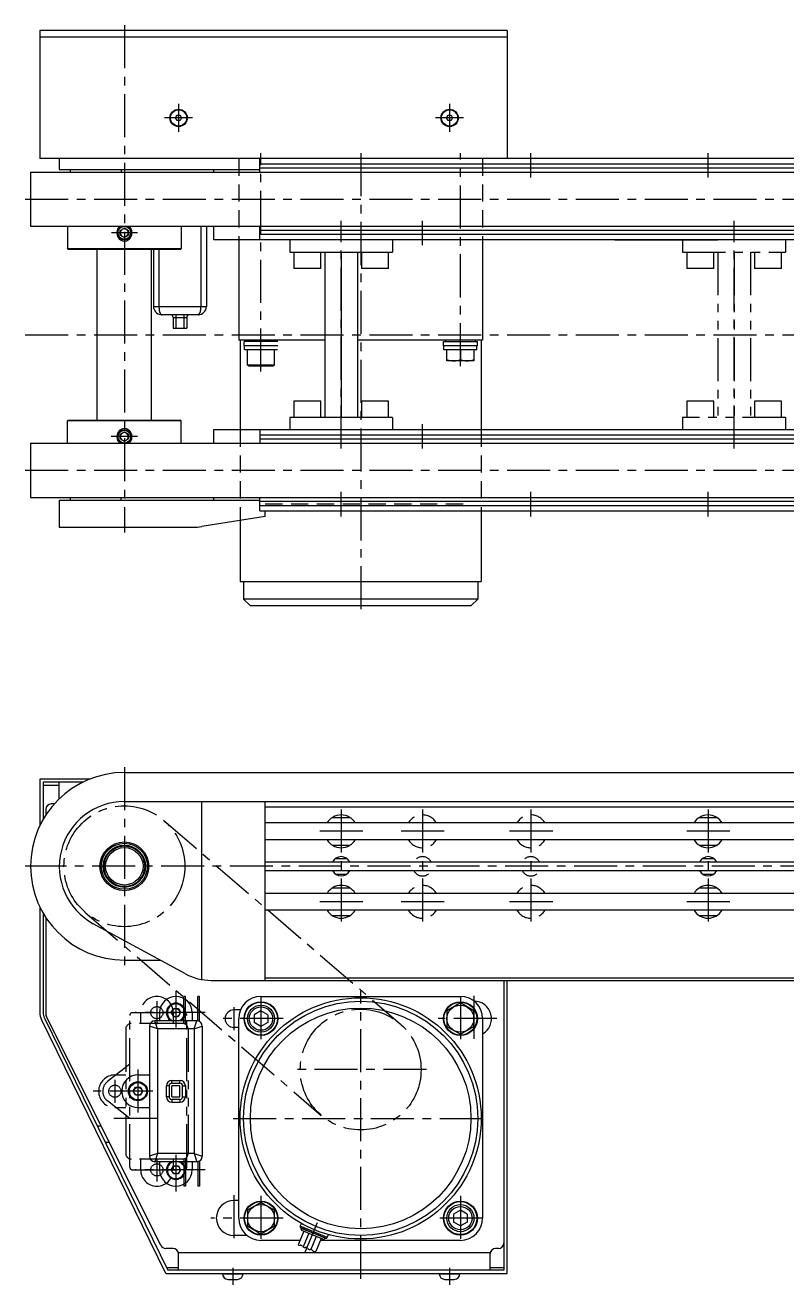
# Model space of a CAD drawing. Extents: x -2 to 840, y -8 to 507.
# Drawn here: x 315.3 to 596.3, y 42.6 to 507.3 of the extents above; entities that cross this region are included whole.
import ezdxf

# ---------------------------------------------------------------- set-up
doc = ezdxf.new("R2010")
doc.units = 0
doc.header["$LTSCALE"] = 0.5
for name, pattern in [('CENTER', [50.8, 31.75, -6.35, 6.35, -6.35]), ('DASHED', [19.05, 12.7, -6.35]), ('PHANTOM', [63.5, 31.75, -6.35, 6.35, -6.35, 6.35, -6.35])]:
    doc.linetypes.add(name, pattern=pattern)
for name, color, linetype in [('MSM_CENTER', 1, 'CENTER'), ('MSM_CONTINUOUS', 7, 'CONTINUOUS'), ('MSM_DASHED', 4, 'DASHED'), ('MSM_IMAGINARY', 6, 'PHANTOM'), ('MSM_NARROW', 5, 'CONTINUOUS')]:
    doc.layers.add(name, color=color, linetype=linetype)

msp = doc.modelspace()

# ---------------------------------------------------------------- linework, layer by layer
at = {"layer": 'MSM_CENTER'}
for p, q in [((351.87, 507.29), (351.87, 320.09)), ((371.87, 478.29), (371.87, 467.89)), ((471.87, 478.29), (471.87, 467.89)), ((377.07, 473.09), (366.67, 473.09)), ((477.07, 473.09), (466.67, 473.09)), ((402.27, 379.49), (402.27, 460.09)), ((439.07, 460.09), (439.07, 291.09)), ((475.87, 381.49), (475.87, 460.09)), ((501.87, 451.09), (501.87, 460.09)), ((567.27, 451.09), (567.27, 460.09)), ((315.27, 443.09), (838.47, 443.09)), ((431.87, 351.09), (431.87, 435.09)), ((461.87, 426.09), (461.87, 435.09)), ((576.87, 351.09), (576.87, 435.09)), ((356.68, 430.69), (347.07, 430.69)), ((315.27, 393.09), (840.12, 393.09)), ((461.87, 351.09), (461.87, 360.09)), ((356.67, 355.49), (347.06, 355.49)), ((315.27, 343.09), (838.47, 343.09)), ((431.87, 326.09), (431.87, 335.09)), ((501.87, 326.09), (501.87, 335.09)), ((567.27, 326.09), (567.27, 335.09)), ((351.87, 233.59), (351.87, 160.39)), ((366.4, 213.88), (453.6, 138.88)), ((431.87, 217.94), (431.87, 175.84)), ((461.87, 217.94), (461.87, 175.84)), ((501.87, 217.94), (501.87, 175.84)), ((567.27, 217.94), (567.27, 175.84)), ((439.92, 209.89), (423.82, 209.89)), ((469.92, 209.89), (453.82, 209.89)), ((509.92, 209.89), (493.82, 209.89)), ((575.32, 209.89), (559.22, 209.89)), ((838.47, 196.99), (315.27, 196.99)), ((439.92, 183.89), (423.82, 183.89)), ((469.92, 183.89), (453.82, 183.89)), ((509.92, 183.89), (493.82, 183.89)), ((575.32, 183.89), (559.22, 183.89)), ((337.34, 180.09), (424.54, 105.09)), ((370.88, 150.99), (370.88, 137.49)), ((402.27, 149.04), (402.27, 132.54)), ((439.07, 44.79), (439.07, 150.99)), ((475.87, 149.04), (475.87, 132.54)), ((480.84, 149.21), (480.84, 132.31)), ((363.88, 147.24), (363.88, 138.74)), ((392.3, 144.98), (392.3, 136.53)), ((381.63, 142.99), (355.88, 142.99)), ((410.52, 140.79), (387.05, 140.79)), ((489.34, 140.79), (467.62, 140.79)), ((356.88, 121.99), (356.88, 105.99)), ((463.35, 121.99), (414.79, 121.99)), ((348.38, 118.24), (348.38, 109.74)), ((362.38, 113.99), (340.38, 113.99)), ((363.87, 103.99), (347.87, 103.99)), ((392.07, 103.99), (486.07, 103.99)), ((363.88, 89.24), (363.88, 80.74)), ((370.88, 90.49), (370.88, 76.99)), ((381.63, 84.99), (355.88, 84.99)), ((392.3, 75.67), (392.3, 58.77)), ((402.27, 75.44), (402.27, 58.94)), ((475.87, 75.44), (475.87, 58.94)), ((410.52, 67.19), (383.8, 67.19)), ((418.51, 54.34), (423.14, 65.53)), ((484.12, 67.19), (467.62, 67.19)), ((391.87, 48.79), (391.87, 42.59)), ((471.87, 48.79), (471.87, 42.59))]:
    msp.add_line(p, q, dxfattribs=at)
for centre in [(351.87, 196.99), (439.07, 121.99)]:
    msp.add_circle(centre, 22.28, dxfattribs=at)
at = {"layer": 'MSM_CONTINUOUS'}
for p, q in [((493.07, 505.29), (320.67, 505.29)), ((320.67, 505.29), (320.67, 458.09)), ((493.07, 502.89), (320.67, 502.89)), ((493.07, 505.29), (493.07, 458.09)), ((370.75, 473.09), (371.32, 474.09)), ((371.32, 474.09), (372.42, 474.09)), ((372.42, 474.09), (373, 473.09)), ((470.75, 473.09), (471.32, 474.09)), ((471.32, 474.09), (472.42, 474.09)), ((472.42, 474.09), (473, 473.09)), ((371.32, 472.09), (370.75, 473.09)), ((372.42, 472.09), (371.32, 472.09)), ((373, 473.09), (372.42, 472.09)), ((471.32, 472.09), (470.75, 473.09)), ((472.42, 472.09), (471.32, 472.09)), ((473, 473.09), (472.42, 472.09)), ((746.87, 458.09), (320.67, 458.09)), ((327.87, 458.09), (327.87, 454.09)), ((401.87, 453.09), (401.87, 458.09)), ((401.87, 456.09), (746.87, 456.09)), ((317.27, 453.09), (836.47, 453.09)), ((317.27, 453.09), (317.27, 433.09)), ((327.87, 454.09), (401.87, 454.09)), ((331.87, 454.09), (331.87, 453.09)), ((350.74, 454.09), (350.74, 453.09)), ((384.87, 453.09), (384.87, 454.09)), ((746.87, 454.59), (401.87, 454.59)), ((317.27, 433.09), (836.47, 433.09)), ((330.87, 433.09), (330.87, 424.89)), ((350.37, 431.56), (351.87, 432.42)), ((351.87, 432.42), (353.37, 431.56)), ((372.87, 433.09), (372.87, 424.89)), ((380.12, 433.09), (380.12, 403.49)), ((382.12, 433.09), (382.12, 403.49)), ((384.87, 428.09), (384.87, 433.09)), ((401.87, 428.09), (401.87, 433.09)), ((350.37, 429.83), (350.37, 431.56)), ((351.87, 428.96), (350.37, 429.83)), ((353.37, 429.83), (351.87, 428.96)), ((353.37, 431.56), (353.37, 429.83)), ((759.87, 428.09), (384.87, 428.09)), ((394.07, 428.09), (394.07, 391.09)), ((746.87, 431.59), (401.87, 431.59)), ((746.87, 430.09), (401.87, 430.09)), ((412.87, 428.09), (412.87, 423.59)), ((450.87, 428.09), (450.87, 423.59)), ((484.07, 428.09), (484.07, 391.09)), ((330.87, 424.89), (372.87, 424.89)), ((331.07, 424.69), (330.87, 424.89)), ((331.07, 424.69), (372.67, 424.69)), ((341.87, 361.49), (341.87, 424.69)), ((361.87, 361.49), (361.87, 424.69)), ((362.62, 424.69), (362.62, 403.49)), ((364.62, 424.69), (364.62, 403.49)), ((372.67, 424.69), (372.87, 424.89)), ((412.87, 423.59), (450.87, 423.59)), ((414.37, 423.59), (414.37, 417.59)), ((424.37, 417.59), (424.37, 423.59)), ((425.87, 423.59), (425.87, 362.59)), ((431.87, 423.59), (431.87, 362.59)), ((437.87, 423.59), (437.87, 362.59)), ((439.37, 423.59), (439.37, 417.59)), ((449.37, 417.59), (449.37, 423.59)), ((424.37, 417.59), (414.37, 417.59)), ((449.37, 417.59), (439.37, 417.59)), ((362.62, 403.49), (382.12, 403.49)), ((379.12, 400.49), (365.62, 400.49)), ((370.87, 400.49), (370.87, 395.49)), ((373.87, 400.49), (373.87, 395.49)), ((369.87, 399.49), (369.87, 395.49)), ((369.87, 399.49), (374.87, 399.49)), ((369.87, 395.49), (374.87, 395.49)), ((374.87, 399.49), (374.87, 395.49)), ((425.87, 391.09), (394.07, 391.09)), ((394.57, 391.09), (394.57, 358.09)), ((408.52, 390.59), (396.02, 390.59)), ((396.02, 388.99), (396.02, 390.59)), ((396.77, 391.09), (396.77, 390.59)), ((407.77, 391.09), (407.77, 390.59)), ((484.07, 391.09), (437.87, 391.09)), ((469.62, 390.59), (482.12, 390.59)), ((469.62, 388.99), (469.62, 390.59)), ((470.37, 391.09), (470.37, 390.59)), ((481.37, 391.09), (481.37, 390.59)), ((482.12, 388.99), (482.12, 390.59)), ((483.57, 391.09), (483.57, 358.09)), ((408.52, 388.99), (396.02, 388.99)), ((396.17, 387.49), (396.17, 388.99)), ((408.37, 387.49), (396.17, 387.49)), ((397.27, 381.89), (397.27, 387.49)), ((407.27, 381.89), (407.27, 387.49)), ((482.12, 388.99), (469.62, 388.99)), ((469.77, 387.49), (469.77, 388.99)), ((481.97, 387.49), (469.77, 387.49)), ((470.87, 383.49), (470.87, 387.49)), ((475.87, 387.49), (475.87, 383.94)), ((480.87, 387.49), (480.87, 383.49)), ((481.97, 387.49), (481.97, 388.99)), ((407.27, 381.89), (397.27, 381.89)), ((397.96, 381.49), (397.27, 381.89)), ((406.58, 381.49), (397.96, 381.49)), ((406.58, 381.49), (407.27, 381.89)), ((480.87, 383.49), (470.87, 383.49)), ((414.37, 368.59), (414.37, 362.59)), ((424.37, 368.59), (414.37, 368.59)), ((424.37, 362.59), (424.37, 368.59)), ((439.37, 368.59), (439.37, 362.59)), ((449.37, 368.59), (439.37, 368.59)), ((449.37, 362.59), (449.37, 368.59)), ((412.87, 362.59), (412.87, 358.09)), ((450.87, 362.59), (412.87, 362.59)), ((450.87, 362.59), (450.87, 358.09)), ((331.07, 361.49), (330.87, 361.29)), ((330.87, 353.09), (330.87, 361.29)), ((372.87, 361.29), (330.87, 361.29)), ((372.67, 361.49), (331.07, 361.49)), ((372.67, 361.49), (372.87, 361.29)), ((372.87, 353.09), (372.87, 361.29)), ((384.87, 358.09), (759.87, 358.09)), ((384.87, 353.09), (384.87, 358.09)), ((401.87, 358.09), (401.87, 353.09)), ((412.87, 358.09), (450.87, 358.09)), ((350.37, 356.36), (351.87, 357.22)), ((350.37, 354.63), (350.37, 356.36)), ((351.87, 353.76), (350.37, 354.63)), ((351.87, 357.22), (353.37, 356.36)), ((353.37, 354.63), (351.87, 353.76)), ((353.37, 356.36), (353.37, 354.63)), ((746.87, 356.09), (401.87, 356.09)), ((746.87, 354.59), (401.87, 354.59)), ((317.27, 353.09), (836.47, 353.09)), ((317.27, 353.09), (317.27, 333.09)), ((317.27, 333.09), (836.47, 333.09)), ((327.87, 332.09), (401.37, 332.09)), ((327.87, 332.09), (327.87, 322.09)), ((331.87, 333.09), (331.87, 332.09)), ((350.74, 332.09), (350.74, 333.09)), ((384.87, 332.09), (384.87, 333.09)), ((401.37, 332.09), (401.87, 331.59)), ((401.87, 328.09), (401.87, 333.09)), ((746.87, 331.59), (401.87, 331.59)), ((401.87, 330.09), (746.87, 330.09)), ((403.87, 326.09), (380.44, 322.34)), ((401.87, 328.09), (746.87, 328.09)), ((403.87, 326.09), (403.87, 328.09)), ((483.57, 328.09), (483.57, 302.09)), ((327.87, 322.09), (377.28, 322.09)), ((394.57, 324.6), (394.57, 302.09)), ((394.57, 302.09), (483.57, 302.09)), ((395.87, 302.09), (395.87, 295.59)), ((482.27, 302.09), (482.27, 295.59)), ((482.27, 295.59), (395.87, 295.59)), ((395.87, 295.59), (398.37, 293.09)), ((479.77, 293.09), (398.37, 293.09)), ((482.27, 295.59), (479.77, 293.09)), ((339.21, 229.19), (320.67, 229.19)), ((320.67, 229.19), (320.67, 211.94)), ((336.5, 227.99), (321.87, 227.99)), ((321.87, 227.99), (321.87, 214.22)), ((327.87, 221.91), (327.87, 227.99)), ((351.87, 231.59), (801.87, 231.59)), ((327.87, 226.79), (321.87, 226.79)), ((325.87, 219.99), (324.87, 219.99)), ((327.87, 221.99), (327.87, 221.91)), ((351.87, 220.89), (801.87, 220.89)), ((380.44, 155.2), (380.44, 220.89)), ((403.87, 154.89), (403.87, 220.89)), ((403.87, 218.89), (744.87, 218.89)), ((322.87, 217.99), (322.87, 215.86)), ((428.62, 214.99), (435.13, 214.99)), ((564.02, 214.99), (570.53, 214.99)), ((437.07, 212.99), (403.87, 212.99)), ((744.87, 212.99), (437.07, 212.99)), ((572.47, 212.99), (562.08, 212.99)), ((744.87, 206.79), (403.87, 206.79)), ((428.62, 204.79), (435.13, 204.79)), ((572.47, 206.79), (562.08, 206.79)), ((564.02, 204.79), (570.53, 204.79)), ((429.76, 199.84), (433.99, 199.84)), ((565.16, 199.84), (569.39, 199.84)), ((403.87, 198.59), (723.37, 198.59)), ((403.87, 195.39), (723.37, 195.39)), ((429.76, 194.14), (433.99, 194.14)), ((565.16, 194.14), (569.39, 194.14)), ((744.87, 186.99), (403.87, 186.99)), ((428.62, 188.99), (435.13, 188.99)), ((564.02, 188.99), (570.53, 188.99)), ((320.67, 182.03), (320.67, 143.14)), ((321.87, 179.75), (321.87, 143.14)), ((322.87, 178.11), (322.87, 142.46)), ((744.87, 180.79), (403.87, 180.79)), ((428.62, 178.79), (435.13, 178.79)), ((564.02, 178.79), (570.53, 178.79)), ((374.4, 157.32), (340.41, 175.8)), ((351.87, 162.39), (365.08, 162.39)), ((383.96, 154.89), (760.76, 154.89)), ((403.87, 155.89), (744.87, 155.89)), ((491.87, 154.89), (491.87, 47.99)), ((493.07, 46.79), (493.07, 154.89)), ((379.03, 139.95), (379.03, 148.99)), ((379.63, 148.99), (379.03, 148.99)), ((379.63, 139.72), (379.63, 148.99)), ((402.27, 148.99), (475.87, 148.99)), ((369.14, 142.99), (370.01, 144.49)), ((370.01, 144.49), (371.74, 144.49)), ((371.74, 144.49), (372.17, 143.74)), ((475.87, 146.56), (470.87, 143.67)), ((480.87, 143.67), (475.87, 146.56)), ((367.12, 46.79), (321.3, 140.42)), ((322.38, 140.95), (367.87, 47.99)), ((365.32, 57.09), (323.08, 141.56)), ((378.63, 139.99), (363.13, 139.99)), ((364.13, 136.99), (363.13, 139.99)), ((364.88, 142.99), (364.88, 139.99)), ((369.56, 142.27), (369.14, 142.99)), ((370.01, 141.49), (369.58, 142.24)), ((371.74, 141.49), (370.01, 141.49)), ((372.61, 142.99), (371.74, 141.49)), ((372.19, 143.7), (372.61, 142.99)), ((376.88, 142.99), (376.88, 139.99)), ((377.63, 136.99), (378.63, 139.99)), ((379.63, 142.99), (379.03, 142.99)), ((394.73, 144.01), (392.3, 144.01)), ((394.07, 67.19), (394.07, 140.79)), ((402.27, 143.67), (399.77, 142.23)), ((399.77, 142.23), (399.77, 139.34)), ((404.77, 142.23), (402.27, 143.67)), ((404.77, 142.23), (404.77, 139.34)), ((470.87, 143.67), (470.87, 137.9)), ((480.87, 137.9), (480.87, 143.67)), ((484.07, 140.79), (484.07, 67.19)), ((361.13, 137.99), (361.13, 89.99)), ((364.13, 136.99), (361.13, 137.99)), ((364.13, 136.99), (364.13, 90.99)), ((377.63, 136.99), (364.13, 136.99)), ((377.63, 136.99), (380.63, 137.99)), ((377.63, 136.99), (377.63, 90.99)), ((380.63, 137.99), (380.63, 89.99)), ((394.07, 137.51), (392.3, 137.51)), ((402.27, 137.9), (399.77, 139.34)), ((404.77, 139.34), (402.27, 137.9)), ((470.87, 137.9), (475.87, 135.01)), ((475.87, 135.01), (480.87, 137.9)), ((356.88, 119.99), (361.13, 119.99)), ((369.38, 117.99), (372.38, 117.99)), ((369.38, 116.99), (369.38, 117.99)), ((369.38, 116.99), (372.38, 116.99)), ((372.38, 116.99), (372.38, 117.99)), ((355.14, 113.99), (356.01, 115.49)), ((355.56, 113.27), (355.14, 113.99)), ((356.01, 112.49), (355.58, 113.24)), ((356.01, 115.49), (357.74, 115.49)), ((357.74, 112.49), (356.01, 112.49)), ((357.74, 115.49), (358.17, 114.74)), ((358.61, 113.99), (357.74, 112.49)), ((358.19, 114.7), (358.61, 113.99)), ((368.38, 115.99), (367.38, 115.99)), ((367.38, 111.99), (367.38, 115.99)), ((368.38, 111.99), (367.38, 111.99)), ((368.38, 115.99), (368.38, 111.99)), ((372.38, 115.99), (369.38, 115.99)), ((369.38, 111.99), (369.38, 115.99)), ((369.38, 111.99), (372.38, 111.99)), ((372.38, 111.99), (372.38, 115.99)), ((373.38, 115.99), (374.38, 115.99)), ((373.38, 111.99), (373.38, 115.99)), ((373.38, 111.99), (374.38, 111.99)), ((374.38, 115.99), (374.38, 111.99)), ((356.88, 107.99), (361.13, 107.99)), ((369.38, 110.99), (369.38, 109.99)), ((372.38, 110.99), (369.38, 110.99)), ((369.38, 109.99), (372.38, 109.99)), ((372.38, 110.99), (372.38, 109.99)), ((341.79, 101.29), (343.22, 101.29)), ((344.76, 95.22), (346.26, 95.22)), ((364.13, 90.99), (361.13, 89.99)), ((364.13, 90.99), (363.13, 87.99)), ((377.63, 90.99), (364.13, 90.99)), ((377.63, 90.99), (378.63, 87.99)), ((377.63, 90.99), (380.63, 89.99)), ((378.63, 87.99), (363.13, 87.99)), ((364.88, 87.99), (364.88, 84.99)), ((369.14, 84.99), (370.01, 86.49)), ((369.56, 84.27), (369.14, 84.99)), ((370.01, 83.49), (369.58, 84.24)), ((370.01, 86.49), (371.74, 86.49)), ((371.74, 86.49), (372.17, 85.74)), ((372.61, 84.99), (371.74, 83.49)), ((372.19, 85.7), (372.61, 84.99)), ((376.88, 87.99), (376.88, 84.99)), ((379.03, 88.03), (379.03, 78.99)), ((379.63, 84.99), (379.03, 84.99)), ((379.63, 88.25), (379.63, 78.99)), ((371.74, 83.49), (370.01, 83.49)), ((379.63, 78.99), (379.03, 78.99)), ((394.07, 73.72), (392.3, 73.72)), ((402.27, 72.96), (397.27, 70.07)), ((397.27, 70.07), (397.27, 64.3)), ((407.27, 70.07), (402.27, 72.96)), ((407.27, 64.3), (407.27, 70.07)), ((475.87, 70.07), (473.37, 68.63)), ((478.37, 68.63), (475.87, 70.07)), ((416.75, 64.2), (417.18, 65.24)), ((473.37, 68.63), (473.37, 65.74)), ((475.87, 64.3), (473.37, 65.74)), ((478.37, 65.74), (475.87, 64.3)), ((478.37, 68.63), (478.37, 65.74)), ((397.23, 60.72), (392.3, 60.72)), ((397.27, 64.3), (402.27, 61.41)), ((402.27, 61.41), (407.27, 64.3)), ((418.04, 62.36), (415.96, 57.33)), ((421.74, 62.13), (416.75, 64.2)), ((426.07, 59.8), (417.02, 63.55)), ((417.07, 63.42), (417.11, 63.51)), ((421.51, 61.58), (417.07, 63.42)), ((425.16, 59.42), (417.4, 62.63)), ((419.91, 61.59), (417.82, 56.56)), ((422.65, 60.46), (420.64, 55.62)), ((425.94, 59.74), (421.51, 61.58)), ((426.73, 60.07), (421.74, 62.13)), ((426.73, 60.07), (427.16, 61.11)), ((369.87, 55.99), (367.11, 55.99)), ((416.64, 58.99), (402.27, 58.99)), ((424.51, 59.69), (422.51, 54.85)), ((475.87, 58.99), (424.22, 58.99)), ((425.94, 59.74), (425.98, 59.84)), ((489.87, 55.99), (488.87, 55.99)), ((486.91, 54.39), (371.83, 54.39)), ((371.87, 47.99), (371.87, 53.99)), ((486.87, 47.99), (486.87, 53.99)), ((367.12, 46.79), (493.07, 46.79)), ((371.87, 48.82), (367.46, 48.82)), ((491.87, 47.99), (367.87, 47.99)), ((388.07, 46.79), (388.07, 46.69)), ((388.07, 46.69), (395.67, 46.69)), ((395.67, 46.79), (395.67, 46.69)), ((468.07, 46.79), (468.07, 46.69)), ((468.07, 46.69), (475.67, 46.69)), ((475.67, 46.79), (475.67, 46.69)), ((491.87, 48.82), (486.87, 48.82)), ((390.17, 44.59), (391.06, 44.59)), ((391.06, 44.59), (393.57, 44.59)), ((470.17, 44.59), (473.57, 44.59))]:
    msp.add_line(p, q, dxfattribs=at)
for centre, radius in [((371.87, 473.09), 3.2), ((371.87, 473.09), 3), ((471.87, 473.09), 3.2), ((471.87, 473.09), 3), ((351.87, 430.69), 2.39), ((351.87, 355.49), 2.39), ((351.87, 196.99), 9), ((351.87, 196.99), 8.5), ((351.87, 196.99), 7.8), ((351.87, 196.99), 7.5), ((351.87, 196.99), 6.92), ((370.88, 142.99), 1.5), ((439.07, 103.99), 44.5), ((439.07, 103.99), 43.2), ((402.27, 140.79), 6.25), ((402.27, 140.79), 6.1), ((402.27, 140.79), 5), ((402.27, 140.79), 4.31), ((439.07, 103.99), 40.7), ((475.87, 140.79), 6.25), ((475.87, 140.79), 6.1), ((475.87, 140.79), 5), ((356.88, 113.99), 3.5), ((356.88, 113.99), 3.2), ((356.88, 113.99), 1.5), ((370.88, 84.99), 1.5), ((402.27, 67.19), 6.25), ((402.27, 67.19), 6.1), ((402.27, 67.19), 5), ((475.87, 67.19), 6.25), ((475.87, 67.19), 6.1), ((475.87, 67.19), 5), ((475.87, 67.19), 4.31)]:
    msp.add_circle(centre, radius, dxfattribs=at)
for centre, radius, start, end in [((352.05, 430.78), 2.97, 128.8907, 154.5214), ((351.87, 430.69), 2.46, 102.5251, 77.4749), ((351.87, 430.69), 1.5, 300, 118.6479), ((351.7, 430.78), 2.97, 25.7735, 51.4042), ((352.16, 430.71), 3.1, 154.2345, 236.7498), ((351.87, 430.69), 1.5, 120, 298.6479), ((351.87, 430.24), 2.55, 236.4603, 303.5397), ((351.58, 430.71), 3.1, 303.2502, 25.7655), ((365.62, 403.49), 3, 180, 262.6308), ((372.2, 403.44), 7.58, 179.6218, 191.016), ((367.89, 402.44), 3.16, 188.027, 212.6044), ((365.69, 401.04), 0.548, 213.3496, 263.3632), ((365.64, 403.74), 3.25, 262.9124, 269.7241), ((368.87, 399.49), 1, 0, 90), ((375.87, 399.49), 1, 90, 180), ((379.12, 403.49), 3, 270, 0), ((379.06, 401.04), 0.548, 276.6368, 326.6504), ((376.86, 402.44), 3.16, 327.3956, 351.973), ((372.55, 403.44), 7.58, 348.984, 0.3782), ((473.37, 390.71), 7.22, 249.7438, 290.2562), ((478.37, 390.71), 7.22, 249.7438, 290.2562), ((352.16, 355.47), 3.1, 123.2502, 205.7655), ((351.87, 355.49), 2.46, 282.523, 257.477), ((351.87, 355.94), 2.55, 56.4603, 123.5397), ((351.58, 355.47), 3.1, 334.2345, 56.7498), ((352.05, 355.4), 2.97, 205.4786, 231.1093), ((351.87, 355.49), 1.5, 120, 298.6479), ((351.87, 355.49), 1.5, 300, 118.6479), ((351.69, 355.4), 2.97, 308.8901, 334.5214), ((377.28, 342.09), 20, 270, 279.0903), ((351.87, 196.99), 34.6, 90, 270), ((324.87, 217.99), 2, 90, 180), ((325.87, 221.99), 2, 270, 274.4941), ((351.87, 196.89), 24, 90, 241.4646), ((431.87, 209.89), 6.05, 30.8236, 149.1764), ((567.27, 209.89), 6.05, 30.8236, 149.1764), ((431.87, 209.89), 6.05, 210.8236, 329.1764), ((567.27, 209.89), 6.05, 210.8236, 329.1764), ((431.87, 196.99), 3.55, 26.7889, 153.2111), ((567.27, 196.99), 3.55, 26.7889, 153.2111), ((431.87, 196.99), 3.55, 206.7889, 333.2111), ((567.27, 196.99), 3.55, 206.7889, 333.2111), ((431.87, 183.89), 6.05, 30.8236, 149.1764), ((567.27, 183.89), 6.05, 30.8236, 149.1764), ((431.87, 183.89), 6.05, 210.8236, 329.1764), ((567.27, 183.89), 6.05, 210.8236, 329.1764), ((383.96, 174.89), 20, 241.4646, 270), ((370.88, 142.99), 6, 0, 180), ((402.27, 140.79), 8.2, 90, 180), ((475.87, 140.79), 8.2, 0, 90), ((370.88, 142.99), 3.5, 301.0027, 238.9973), ((370.88, 142.99), 3.2, 290.3623, 249.6378), ((480.84, 140.76), 6.5, 299.8014, 89.3892), ((326.87, 143.14), 6.2, 180, 206.0754), ((326.87, 143.14), 5, 180, 206.0754), ((324.87, 142.46), 2, 180, 206.565), ((363.13, 137.99), 2, 90, 180), ((378.63, 137.99), 2, 0, 90), ((392.3, 140.76), 3.25, 90, 270), ((356.88, 113.99), 6, 90, 270), ((369.38, 115.99), 2, 90, 180), ((369.38, 115.99), 1, 90, 180), ((372.38, 115.99), 2, 0, 90), ((372.38, 115.99), 1, 0, 90), ((369.38, 111.99), 2, 180, 270), ((369.38, 111.99), 1, 180, 270), ((372.38, 111.99), 2, 270, 0), ((372.38, 111.99), 1, 270, 0), ((363.13, 89.99), 2, 180, 270), ((378.63, 89.99), 2, 270, 0), ((370.88, 84.99), 6, 180, 0), ((370.88, 84.99), 3.5, 121.0039, 58.9973), ((370.88, 84.99), 3.2, 110.366, 69.6359), ((392.3, 67.22), 6.5, 90, 270), ((402.27, 67.19), 8.2, 180, 270), ((475.87, 67.19), 8.2, 270, 0), ((417.21, 64.01), 0.5, 157.5, 247.5), ((417.63, 63.19), 0.6, 157.5, 247.5), ((367.11, 57.99), 2, 206.565, 270), ((369.87, 53.99), 2, 0, 90), ((425.39, 59.97), 0.6, 247.5, 337.5), ((426.26, 60.26), 0.5, 247.5, 337.5), ((488.87, 53.99), 2, 90, 180), ((489.87, 57.99), 2, 270, 0), ((390.17, 46.69), 2.1, 180, 270), ((393.57, 46.69), 2.1, 270, 0), ((470.17, 46.69), 2.1, 180, 270), ((473.57, 46.69), 2.1, 270, 0)]:
    msp.add_arc(centre, radius, start, end, dxfattribs=at)
at = {"layer": 'MSM_DASHED'}
for p, q in [((394.07, 458.09), (394.07, 428.09)), ((484.07, 458.09), (484.07, 428.09)), ((394.57, 358.09), (394.57, 324.6)), ((483.57, 358.09), (483.57, 328.09)), ((476.88, 330.59), (401.28, 330.59))]:
    msp.add_line(p, q, dxfattribs=at)
for centre, radius, start, end in [((461.87, 209.89), 6.05, 30.8236, 149.1764), ((501.87, 209.89), 6.05, 30.8236, 149.1764), ((461.87, 209.89), 6.05, 210.8236, 329.1764), ((501.87, 209.89), 6.05, 210.8236, 329.1764), ((461.87, 196.99), 3.55, 26.7889, 153.2111), ((501.87, 196.99), 3.55, 26.7889, 153.2111), ((461.87, 196.99), 3.55, 206.7889, 333.2111), ((501.87, 196.99), 3.55, 206.7889, 333.2111), ((461.87, 183.89), 6.05, 30.8236, 149.1764), ((501.87, 183.89), 6.05, 30.8236, 149.1764), ((461.87, 183.89), 6.05, 210.8236, 329.1764), ((501.87, 183.89), 6.05, 210.8236, 329.1764)]:
    msp.add_arc(centre, radius, start, end, dxfattribs=at)
at = {"layer": 'MSM_IMAGINARY'}
for p, q in [((557.87, 428.09), (557.87, 423.59)), ((595.87, 428.09), (595.87, 423.59)), ((557.87, 423.59), (595.87, 423.59)), ((559.37, 423.59), (559.37, 417.59)), ((569.37, 417.59), (569.37, 423.59)), ((570.87, 423.59), (570.87, 362.59)), ((576.87, 423.59), (576.87, 362.59)), ((582.87, 423.59), (582.87, 362.59)), ((584.37, 423.59), (584.37, 417.59)), ((594.37, 417.59), (594.37, 423.59)), ((569.37, 417.59), (559.37, 417.59)), ((594.37, 417.59), (584.37, 417.59)), ((559.37, 368.59), (559.37, 362.59)), ((569.37, 368.59), (559.37, 368.59)), ((569.37, 362.59), (569.37, 368.59)), ((584.37, 368.59), (584.37, 362.59)), ((594.37, 368.59), (584.37, 368.59)), ((594.37, 362.59), (594.37, 368.59)), ((557.87, 362.59), (557.87, 358.09)), ((595.87, 362.59), (557.87, 362.59)), ((595.87, 362.59), (595.87, 358.09)), ((373.78, 138.95), (373.78, 148.99)), ((374.38, 148.99), (373.78, 148.99)), ((374.38, 138.72), (374.38, 148.99)), ((353.88, 85.99), (353.88, 141.99)), ((354.88, 142.99), (374.38, 142.99)), ((357.88, 142.99), (357.88, 138.99)), ((369.88, 142.99), (369.88, 138.99)), ((374.88, 85.99), (374.88, 141.99)), ((352.38, 136.99), (352.38, 90.99)), ((373.38, 138.99), (354.38, 138.99)), ((375.38, 136.99), (375.38, 90.99)), ((353.88, 123.99), (345.61, 117.53)), ((348.38, 119.99), (352.38, 119.99)), ((353.88, 103.99), (345.61, 110.44)), ((348.38, 107.99), (352.38, 107.99)), ((373.38, 88.99), (354.38, 88.99)), ((357.88, 88.99), (357.88, 84.99)), ((369.88, 88.99), (369.88, 84.99)), ((373.78, 89.03), (373.78, 78.99)), ((374.38, 89.25), (374.38, 78.99)), ((354.88, 84.99), (374.38, 84.99)), ((374.38, 78.99), (373.78, 78.99))]:
    msp.add_line(p, q, dxfattribs=at)
for centre in [(363.88, 142.99), (348.38, 113.99), (363.88, 84.99)]:
    msp.add_circle(centre, 2.25, dxfattribs=at)
for centre, radius, start, end in [((363.88, 142.99), 6, 0, 180), ((354.88, 141.99), 1, 90, 180), ((373.88, 141.99), 1, 0, 90), ((354.38, 136.99), 2, 90, 180), ((373.38, 136.99), 2, 0, 90), ((348.38, 113.99), 6, 90, 270), ((348.38, 113.99), 4.5, 127.9671, 232.0329), ((354.38, 90.99), 2, 180, 270), ((373.38, 90.99), 2, 270, 0), ((354.88, 85.99), 1, 180, 270), ((363.88, 84.99), 6, 180, 0), ((373.88, 85.99), 1, 270, 0)]:
    msp.add_arc(centre, radius, start, end, dxfattribs=at)
at = {"layer": 'MSM_NARROW'}
msp.add_line((532.87, 428.09), (570.87, 428.09), dxfattribs=at)
for centre, start, end in [((416.55, 58.14), 233.5434, 277.5), ((416.82, 56.16), 37.5001, 97.5001), ((418.4, 57.37), 217.5001, 277.5), ((418.66, 55.39), 37.5001, 97.5001), ((420.25, 56.61), 217.5001, 277.5), ((420.51, 54.62), 37.5001, 97.5001), ((422.1, 55.84), 217.5001, 277.5), ((422.36, 53.86), 81.4573, 97.5001)]:
    msp.add_arc(centre, 1, start, end, dxfattribs=at)

doc.saveas('drawing.dxf')
